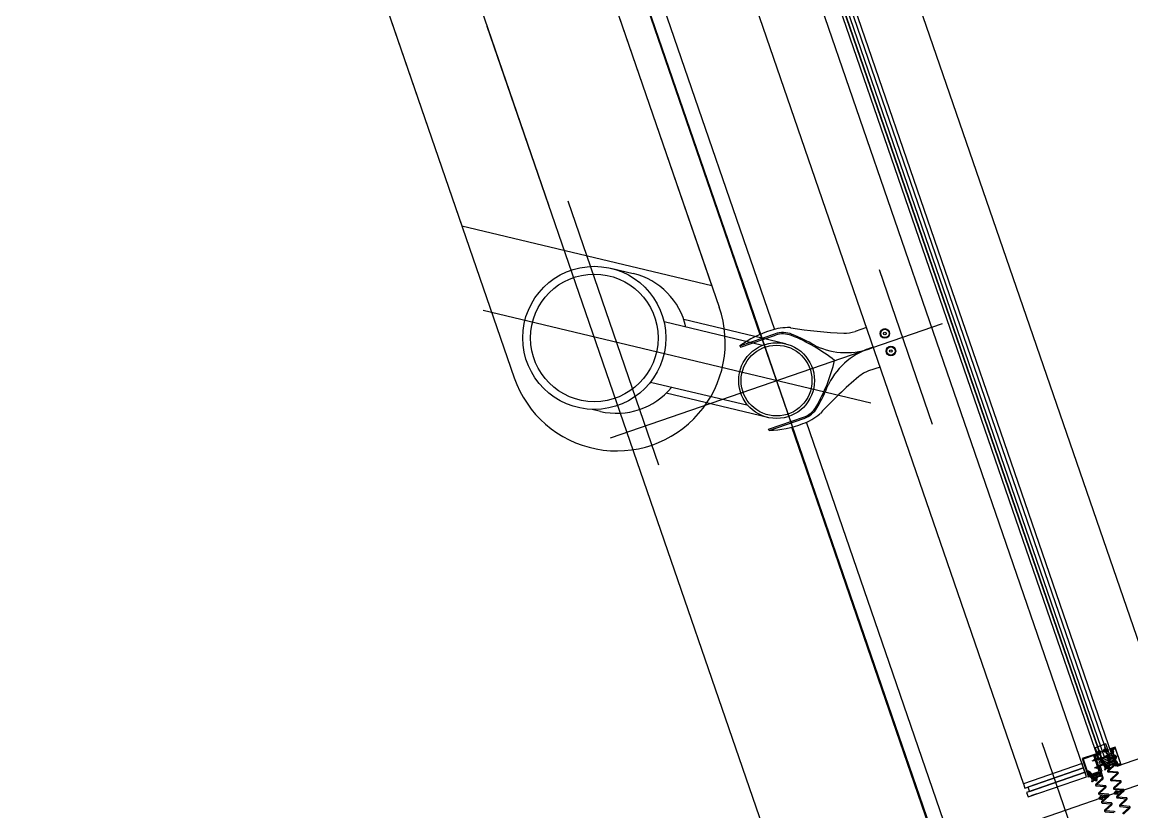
# Model space of a CAD drawing. Extents: x 809487 to 809680, y 818779 to 819225.
# Drawn here: x 809547.964 to 809551.545, y 819153.947 to 819156.495 of the extents above; entities that cross this region are included whole.
import ezdxf

# ---------------------------------------------------------------- set-up
doc = ezdxf.new("R2010")
doc.units = 0
for name, color, linetype in [('Default', 7, 'Continuous'), ('F-RC', 7, 'Continuous'), ('MAJ214__', 7, 'Continuous'), ('MAJ270__', 7, 'Continuous'), ('MAJ292__', 7, 'Continuous'), ('MAJ314__', 7, 'Continuous'), ('MAJ322__', 7, 'Continuous'), ('MAJ325__', 7, 'Continuous'), ('MAJ520__', 7, 'Continuous'), ('Refence', 7, 'Continuous'), ('WELDING', 7, 'Continuous')]:
    doc.layers.add(name, color=color, linetype=linetype)

# ---------------------------------------------------------------- blocks, each defined once
blk = doc.blocks.new('N10TC16')
at = {"layer": 'Default'}
for p, q in [((-0.005, 0), (0.021, 0)), ((0.0035, 0.0025), (0.0043, -0.0025)), ((0.0055, 0.0025), (0.0063, -0.0025)), ((0.0075, 0.0025), (0.0083, -0.0025)), ((0.0095, 0.0025), (0.0103, -0.0025)), ((0.0115, 0.0025), (0.0123, -0.0025)), ((0.0135, 0.0025), (0.0143, -0.0025))]:
    blk.add_line(p, q, dxfattribs=at)
blk.add_lwpolyline([(0.003, 0.0017), (0, 0.0049), (0, -0.0049), (0.003, -0.0017)], close=True, dxfattribs=at)
for points in [[(0, 0.0008), (0.0014, 0.0008), (0.0014, -0.0008), (0, -0.0008)], [(0.003, -0.0017), (0.0138, -0.0017), (0.016, 0), (0.0138, 0.0017), (0.003, 0.0017)]]:
    blk.add_lwpolyline(points, dxfattribs=at)
blk = doc.blocks.new('M06MC_P')
at = {"layer": 'Default'}
for p, q in [((-0.011, 0), (0.011, 0)), ((0, -0.011), (0, 0.011))]:
    blk.add_line(p, q, dxfattribs=at)
for points in [[(-0.00375, 0.00025), (-0.00375, -0.00025)], [(-0.00125, 0.00075), (-0.00325, 0.00075)], [(-0.00075, 0.00325), (-0.00075, 0.00125)], [(0.00025, 0.00375), (-0.00025, 0.00375)], [(0.00075, 0.00125), (0.00075, 0.00325)], [(0.00325, 0.00075), (0.00125, 0.00075)], [(0.00375, -0.00025), (0.00375, 0.00025)], [(-0.00325, -0.00075), (-0.00125, -0.00075)], [(-0.00075, -0.00125), (-0.00075, -0.00325)], [(-0.00025, -0.00375), (0.00025, -0.00375)], [(0.00075, -0.00325), (0.00075, -0.00125)], [(0.00125, -0.00075), (0.00325, -0.00075)]]:
    blk.add_lwpolyline(points, dxfattribs=at)
blk.add_circle((0, 0), 0.006, dxfattribs=at)
for centre, start, end in [((-0.00325, 0.00025), 90, 180), ((-0.00125, 0.00125), 270, 0), ((-0.00025, 0.00325), 90, 180), ((0.00025, 0.00325), 0, 90), ((0.00125, 0.00125), 180, 270), ((0.00325, 0.00025), 360, 90), ((-0.00325, -0.00025), 180, 270), ((-0.00125, -0.00125), 0, 90), ((-0.00025, -0.00325), 180, 270), ((0.00025, -0.00325), 270, 0), ((0.00125, -0.00125), 90, 180), ((0.00325, -0.00025), 270, 0)]:
    blk.add_arc(centre, 0.0005, start, end, dxfattribs=at)
blk = doc.blocks.new('M06MC16')
at = {"layer": 'Default'}
for p, q in [((-0.005, 0), (0.021, 0)), ((0.003, 0.0025), (0.016, 0.0025)), ((0.0155, -0.003), (0.0155, 0.003)), ((0.003, -0.0025), (0.016, -0.0025))]:
    blk.add_line(p, q, dxfattribs=at)
blk.add_lwpolyline([(0, -0.006), (0.003, -0.003), (0.003, 0.003), (0, 0.006)], close=True, dxfattribs=at)
for points in [[(0, 0.00075), (0.002, 0.00075), (0.002, -0.00075), (0, -0.00075)], [(0.003, -0.003), (0.0155, -0.003), (0.016, -0.0025), (0.016, 0.0025), (0.0155, 0.003), (0.003, 0.003)]]:
    blk.add_lwpolyline(points, dxfattribs=at)
blk = doc.blocks.new('N12TH32')
at = {"layer": 'Default'}
for p, q in [((-0.0089, 0), (0.037, 0)), ((0, 0.0028), (0.001, -0.0028)), ((0.0021, 0.0028), (0.0031, -0.0028)), ((0.0042, 0.0028), (0.0052, -0.0028)), ((0.0063, 0.0028), (0.0073, -0.0028)), ((0.0084, 0.0028), (0.0094, -0.0028)), ((0.0105, 0.0028), (0.0115, -0.0028)), ((0.0126, 0.0028), (0.0136, -0.0028)), ((0.0147, 0.0028), (0.0157, -0.0028)), ((0.0168, 0.0028), (0.0178, -0.0028)), ((0.0189, 0.0028), (0.0199, -0.0028)), ((0.021, 0.0028), (0.022, -0.0028)), ((0.0231, 0.0028), (0.0241, -0.0028)), ((0.0252, 0.0028), (0.0262, -0.0028)), ((0.0273, 0.0028), (0.0283, -0.0028)), ((0.0294, 0.0028), (0.0303, -0.0023))]:
    blk.add_line(p, q, dxfattribs=at)
blk.add_lwpolyline([(-0.0039, 0.0034), (-0.0034, 0.004), (0, 0.004), (0, -0.004), (-0.0034, -0.004), (-0.0039, -0.0034)], close=True, dxfattribs=at)
for points in [[(-0.0034, 0), (0, 0), (-0.0034, 0)], [(0, -0.002), (0.0293, -0.002), (0.032, 0), (0.0293, 0.0021), (0, 0.0021)]]:
    blk.add_lwpolyline(points, dxfattribs=at)
for centre in [(-0.0002, 0.002), (-0.0002, -0.002)]:
    blk.add_arc(centre, 0.00372, 147.7958, 212.2042, dxfattribs=at)
blk = doc.blocks.new('M06MR19')
at = {"layer": 'Default'}
for p, q in [((-0.0092, 0), (0.024, 0)), ((0, 0.0025), (0.019, 0.0025)), ((0.0185, -0.003), (0.0185, 0.003)), ((0, -0.0025), (0.019, -0.0025))]:
    blk.add_line(p, q, dxfattribs=at)
for points in [[(-0.0042, 0.0008), (-0.0022, 0.0008), (-0.0022, -0.0007), (-0.0042, -0.0007)], [(-0.002, 0.006), (0, 0.006), (0, -0.006), (-0.002, -0.006)], [(0, -0.003), (0.0185, -0.003), (0.019, -0.0025), (0.019, 0.0025), (0.0185, 0.003), (0, 0.003)]]:
    blk.add_lwpolyline(points, dxfattribs=at)
for centre, radius, start, end in [((0.0078, 0), 0.012, 152.9643, 207.0357), ((-0.002, 0.005), 0.001, 90, 152.9643), ((-0.002, -0.005), 0.001, 207.0357, 270)]:
    blk.add_arc(centre, radius, start, end, dxfattribs=at)
blk = doc.blocks.new('A$C775818B6')
at = {"layer": 'Default'}
for points in [[(-0.0022, -0.0063), (-0.0022, -0.0018)], [(-0.0019, -0.0015), (-0.0014, -0.0015)], [(-0.0014, -0.0065), (-0.0019, -0.0065)], [(-0.0012, -0.0018), (-0.0012, -0.0025)], [(-0.0012, -0.0055), (-0.0012, -0.0063)], [(-0.0007, -0.003), (-0.0002, -0.003)], [(-0.0002, -0.005), (-0.0007, -0.005)], [(0.0003, -0.0025), (0.0003, -0.0005)], [(0.0003, -0.0075), (0.0003, -0.0055)], [(0.0008, 0), (0.0028, 0)], [(0.0028, -0.008), (0.0008, -0.008)], [(0.0013, -0.0015), (0.0013, -0.0065)], [(0.0023, -0.0065), (0.0023, -0.0015)], [(0.0033, -0.0005), (0.0033, -0.0075)]]:
    blk.add_lwpolyline(points, dxfattribs=at)
for centre, radius, start, end in [((-0.0019, -0.0018), 0.00025, 90.0056, 180.0056), ((-0.0019, -0.0063), 0.00025, 180.0056, 270.0056), ((-0.0014, -0.0018), 0.00025, 0.0056, 90.0056), ((-0.0014, -0.0063), 0.00025, 270.0056, 0.0056), ((-0.0007, -0.0025), 0.0005, 180.0056, 270.0056), ((-0.0007, -0.0055), 0.0005, 90.0056, 180.0056), ((-0.0002, -0.0025), 0.0005, 270.0056, 0.0056), ((-0.0002, -0.0055), 0.0005, 0.0056, 90.0056), ((0.0008, -0.0005), 0.0005, 90, 180.0056), ((0.0008, -0.0075), 0.0005, 180.0056, 270), ((0.0018, -0.0015), 0.0005, 0.0056, 180.0056), ((0.0018, -0.0065), 0.0005, 180.0056, 0.0056), ((0.0028, -0.0005), 0.0005, 0.0043, 90), ((0.0028, -0.0075), 0.0005, 270, 0.0043)]:
    blk.add_arc(centre, radius, start, end, dxfattribs=at)

msp = doc.modelspace()

# ---------------------------------------------------------------- linework, layer by layer
at = {"layer": 'Default'}
msp.add_lwpolyline([(809551.474, 819154.13), (809551.4617, 819154.1659), (809551.4267, 819154.1539), (809551.439, 819154.1179)], dxfattribs=at)
for points in [[(809551.4753, 819154.1262), (809551.4403, 819154.1142), (809551.439, 819154.1179), (809551.474, 819154.13)], [(809551.4745, 819154.1259), (809551.4721, 819154.1331), (809551.4417, 819154.1146), (809551.4393, 819154.1217)], [(809551.4686, 819154.108), (809551.4694, 819154.1057), (809551.4823, 819154.1127), (809551.4831, 819154.1104)], [(809551.4104, 819154.0616), (809551.4096, 819154.0639), (809551.4241, 819154.0663), (809551.4233, 819154.0686)]]:
    msp.add_lwpolyline(points, close=True, dxfattribs=at)
at = {"layer": 'F-RC'}
for p, q in [((809549.9648, 819156.5912), (809550.3449, 819155.4871)), ((809550.012, 819156.6075), (809550.3921, 819155.5038)), ((809550.9024, 819153.8681), (809550.4479, 819155.1882)), ((809550.9497, 819153.8844), (809550.4953, 819155.2041))]:
    msp.add_line(p, q, dxfattribs=at)
at = {"layer": 'MAJ214__'}
for p, q in [((809551.4487, 819154.117), (809550.5127, 819156.8354)), ((809551.4494, 819154.1173), (809550.5134, 819156.8356)), ((809551.4588, 819154.1205), (809550.5228, 819156.8389)), ((809551.4702, 819154.1244), (809550.5342, 819156.8428)), ((809551.3994, 819154.0604), (809550.4487, 819156.8213))]:
    msp.add_line(p, q, dxfattribs=at)
for points in [[(809550.2807, 819155.4503), (809550.3935, 819155.4891)], [(809550.3745, 819155.1778), (809550.4873, 819155.2166)]]:
    msp.add_lwpolyline(points, dxfattribs=at)
for centre, radius in [((809550.7483, 819155.4906), 0.0155), ((809550.7483, 819155.4906), 0.0135), ((809550.7483, 819155.4906), 0.0042), ((809550.7678, 819155.4339), 0.0155), ((809550.7678, 819155.4339), 0.0135), ((809550.7678, 819155.4339), 0.0042)]:
    msp.add_circle(centre, radius, dxfattribs=at)
for centre, radius, start, end in [((809550.4193, 819155.4142), 0.0792, 68.0376, 109), ((809550.2369, 819154.9618), 0.567, 59.8959, 68.0376), ((809550.5313, 819155.4696), 0.02, 239.8959, 251.3246), ((809550.6232, 819155.6593), 0.2307, 244.7688, 292.3227), ((809550.7732, 819155.2239), 0.2307, 105.6773, 153.2312), ((809550.6232, 819155.6593), 0.2307, 285.6773, 292.3227), ((809550.7732, 819155.2239), 0.2307, 105.6773, 112.3227), ((809550.0393, 819155.5357), 0.567, 329.9624, 338.1041), ((809550.5839, 819155.3168), 0.02, 146.6754, 158.1041), ((809550.4616, 819155.2915), 0.0792, 289, 329.9624)]:
    msp.add_arc(centre, radius, start, end, dxfattribs=at)
at = {"layer": 'MAJ270__'}
for p, q in [((809545.5574, 819167.8286), (809549.664, 819155.9023)), ((809549.9476, 819156.6488), (809551.901, 819150.9757)), ((809549.4642, 819156.4823), (809553.5708, 819144.5561)), ((809550.0193, 819155.066), (809549.7262, 819155.9172)), ((809550.2778, 819155.6899), (809550.4959, 819155.0566)), ((809550.9022, 819155.1972), (809550.7305, 819155.6958)), ((809550.7028, 819155.266), (809549.4524, 819155.5642)), ((809549.8628, 819155.154), (809550.9348, 819155.5231)), ((809550.4583, 819155.1656), (809550.341, 819155.5065)), ((809551.4278, 819153.6709), (809551.2561, 819154.1695)), ((809551.074, 819153.8638), (809551.6139, 819154.0497))]:
    msp.add_line(p, q, dxfattribs=at)
at = {"layer": 'MAJ292__'}
for p, q in [((809551.6831, 819154.1581), (809550.7324, 819156.919)), ((809551.4818, 819154.1284), (809550.5458, 819156.8468)), ((809551.4392, 819154.1138), (809550.5032, 819156.8321)), ((809551.1967, 819154.0347), (809550.2596, 819156.7562)), ((809551.5093, 819154.0983), (809551.6831, 819154.1581)), ((809551.2103, 819153.9953), (809551.3994, 819154.0604)), ((809551.2386, 819154.0051), (809551.2197, 819153.9985))]:
    msp.add_line(p, q, dxfattribs=at)
for points in [[(809550.6888, 819155.5098), (809550.652, 819155.4971)], [(809550.2807, 819155.4503), (809550.2821, 819155.4463), (809550.3949, 819155.4851)], [(809550.7328, 819155.3821), (809550.696, 819155.3695)], [(809550.3745, 819155.1778), (809550.3732, 819155.1818), (809550.486, 819155.2206)]]:
    msp.add_lwpolyline(points, dxfattribs=at)
for points in [[(809551.3896, 819154.0888), (809551.3847, 819154.103), (809551.1956, 819154.0378), (809551.2005, 819154.0237)], [(809551.3945, 819154.0746), (809551.3896, 819154.0888), (809551.21, 819154.0269), (809551.2149, 819154.0127)], [(809551.3994, 819154.0604), (809551.3945, 819154.0746), (809551.2054, 819154.0095), (809551.2103, 819153.9953)]]:
    msp.add_lwpolyline(points, close=True, dxfattribs=at)
for radius in [0.1223, 0.1143]:
    msp.add_circle((809550.3988, 819155.3385), radius, dxfattribs=at)
for centre, radius, start, end in [((809550.4808, 819155.1762), 0.3393, 107.2939, 126.1393), ((809550.4353, 819155.337), 0.1724, 87.6039, 108.7249), ((809550.4193, 819155.4142), 0.075, 68.0376, 109), ((809550.4417, 819155.4892), 0.02, 80.5742, 87.6039), ((809550.6644, 819156.831), 1.3402, 260.5742, 267.9216), ((809550.2369, 819154.9618), 0.5628, 51.6321, 68.0376), ((809550.6194, 819155.5916), 0.1, 267.9216, 289), ((809550.0393, 819155.5357), 0.5628, 329.9624, 346.3679), ((809550.7285, 819155.2749), 0.1, 109, 130.0784), ((809551.527, 819154.3259), 1.3402, 130.0784, 137.4258), ((809550.4266, 819155.3622), 0.1724, 289.2751, 310.3961), ((809550.4616, 819155.2915), 0.075, 289, 329.9624), ((809550.5253, 819155.2462), 0.02, 310.3961, 317.4258), ((809550.3635, 819155.5169), 0.3393, 271.8607, 290.7061)]:
    msp.add_arc(centre, radius, start, end, dxfattribs=at)
at = {"layer": 'MAJ314__'}
for p, q in [((809549.4967, 819157.6586), (809550.214, 819155.5754)), ((809548.8349, 819157.4307), (809549.5522, 819155.3475)), ((809549.8642, 819155.7009), (809549.9361, 819155.6838)), ((809550.3536, 819155.4521), (809550.0357, 819155.5279)), ((809550.4271, 819155.4574), (809550.0992, 819155.5356)), ((809550.3072, 819155.2576), (809549.9915, 819155.3328)), ((809550.3704, 819155.2196), (809550.0425, 819155.2978)), ((809549.8301, 819155.2392), (809549.8037, 819155.2455))]:
    msp.add_line(p, q, dxfattribs=at)
msp.add_lwpolyline([(809550.19, 819155.6453), (809549.5208, 819157.5887), (809549.0036, 819156.9406), (809549.3834, 819155.8377), (809550.19, 819155.6453)], dxfattribs=at)
for centre, radius in [((809549.8106, 819155.4763), 0.2309), ((809549.8106, 819155.4763), 0.2059), ((809550.3988, 819155.3385), 0.1223), ((809550.3988, 819155.3385), 0.1143)]:
    msp.add_circle(centre, radius, dxfattribs=at)
for radius, start, end in [(0.2285, 12.5409, 76.5785), (0.35, 198.9995, 19), (0.2285, 256.5873, 320.6344)]:
    msp.add_arc((809549.8831, 819155.4615), radius, start, end, dxfattribs=at)
at = {"layer": 'MAJ322__'}
for points in [[(809551.5024, 819154.0982), (809551.5017, 819154.0967), (809551.5001, 819154.0961), (809551.5, 819154.0964), (809551.4977, 819154.0956), (809551.4982, 819154.0944), (809551.5107, 819154.0987), (809551.4912, 819154.1555), (809551.4786, 819154.1512), (809551.4791, 819154.1499), (809551.4813, 819154.1507), (809551.4812, 819154.151), (809551.4828, 819154.1515), (809551.4843, 819154.1508)], [(809551.4855, 819154.1517), (809551.4846, 819154.1499), (809551.4818, 819154.149), (809551.4813, 819154.1505), (809551.4791, 819154.1497), (809551.4808, 819154.145), (809551.4808, 819154.145)], [(809551.4849, 819154.1483), (809551.4898, 819154.15)], [(809551.4853, 819154.1512), (809551.4856, 819154.1517)], [(809551.4897, 819154.1516), (809551.4863, 819154.1521)], [(809551.4865, 819154.1521), (809551.4878, 819154.1519)], [(809551.4887, 819154.1523), (809551.4894, 819154.1538), (809551.4906, 819154.1542), (809551.5095, 819154.0994)], [(809551.4302, 819154.1345), (809551.4245, 819154.1325), (809551.444, 819154.0758), (809551.4497, 819154.0777), (809551.449, 819154.0799)], [(809551.4298, 819154.1277), (809551.4284, 819154.132)], [(809551.4287, 819154.1326), (809551.4292, 819154.1328)], [(809551.4298, 819154.1325), (809551.43, 819154.132)], [(809551.4309, 819154.1323), (809551.4302, 819154.1345)], [(809551.4303, 819154.1319), (809551.4308, 819154.132)], [(809551.431, 819154.1276), (809551.4305, 819154.1274)], [(809551.4311, 819154.1287), (809551.4313, 819154.1282)], [(809551.4317, 819154.1292), (809551.4313, 819154.129)], [(809551.4478, 819154.0832), (809551.4424, 819154.099), (809551.4888, 819154.115), (809551.4881, 819154.1169), (809551.4868, 819154.1175), (809551.4839, 819154.126), (809551.4845, 819154.1273), (809551.4839, 819154.1292), (809551.4375, 819154.1132), (809551.432, 819154.129)], [(809551.4811, 819154.1448), (809551.4816, 819154.145)], [(809551.4817, 819154.1453), (809551.4815, 819154.146)], [(809551.4818, 819154.1466), (809551.4823, 819154.1468)], [(809551.4819, 819154.1417), (809551.4858, 819154.1303)], [(809551.4825, 819154.1422), (809551.4821, 819154.142)], [(809551.4829, 819154.1465), (809551.4845, 819154.1418)], [(809551.4831, 819154.1413), (809551.4829, 819154.142)], [(809551.4842, 819154.1411), (809551.4837, 819154.141)], [(809551.4855, 819154.1297), (809551.4839, 819154.1292), (809551.4845, 819154.1273), (809551.4839, 819154.126), (809551.4868, 819154.1175), (809551.4881, 819154.1169), (809551.4888, 819154.115), (809551.4904, 819154.1155)], [(809551.4871, 819154.1405), (809551.4846, 819154.1477)], [(809551.4959, 819154.1082), (809551.4853, 819154.1389)], [(809551.4856, 819154.1395), (809551.4868, 819154.1399)], [(809551.491, 819154.1152), (809551.4949, 819154.1039)], [(809551.4463, 819154.0973), (809551.4453, 819154.1), (809551.4483, 819154.101), (809551.4485, 819154.1006)], [(809551.4468, 819154.0786), (809551.4453, 819154.0828)], [(809551.4456, 819154.0835), (809551.4461, 819154.0836)], [(809551.4467, 819154.0833), (809551.4469, 819154.0828)], [(809551.4472, 819154.0827), (809551.4477, 819154.0828)], [(809551.4479, 819154.0784), (809551.4474, 819154.0783)], [(809551.448, 819154.0795), (809551.4482, 819154.0791)], [(809551.4487, 819154.08), (809551.4482, 819154.0798)], [(809551.4578, 819154.0829), (809551.4577, 819154.0831)], [(809551.4755, 819154.0962), (809551.4596, 819154.0824)], [(809551.4627, 819154.0881), (809551.4712, 819154.0955)], [(809551.4687, 819154.0996), (809551.4665, 819154.1061)], [(809551.4667, 819154.1065), (809551.4682, 819154.107)], [(809551.4686, 819154.1068), (809551.4689, 819154.1059)], [(809551.4694, 819154.1057), (809551.4831, 819154.1104)], [(809551.4708, 819154.1004), (809551.4708, 819154.1004)], [(809551.486, 819154.109), (809551.4728, 819154.1044)], [(809551.4749, 819154.0984), (809551.488, 819154.103)], [(809551.4866, 819154.1001), (809551.4757, 819154.0963)], [(809551.4833, 819154.1109), (809551.483, 819154.1118)], [(809551.4832, 819154.1122), (809551.4847, 819154.1127)], [(809551.4852, 819154.1125), (809551.4862, 819154.1095)], [(809551.4871, 819154.0997), (809551.4871, 819154.0998)], [(809551.4891, 819154.1), (809551.4876, 819154.0995)], [(809551.4885, 819154.1027), (809551.4893, 819154.1005)], [(809551.4952, 819154.1038), (809551.4957, 819154.1039)], [(809551.4959, 819154.1042), (809551.4956, 819154.1049)], [(809551.4959, 819154.1056), (809551.4964, 819154.1057)], [(809551.496, 819154.1006), (809551.4977, 819154.0958), (809551.4999, 819154.0966), (809551.4993, 819154.0981), (809551.5021, 819154.0991), (809551.5039, 819154.0982)], [(809551.496, 819154.1006), (809551.496, 819154.1006)], [(809551.4967, 819154.1011), (809551.4962, 819154.1009)], [(809551.4976, 819154.1083), (809551.4965, 819154.1079)], [(809551.497, 819154.1054), (809551.4987, 819154.1007)], [(809551.4972, 819154.1002), (809551.497, 819154.1009)], [(809551.4983, 819154.1001), (809551.4979, 819154.0999)], [(809551.5007, 819154.1008), (809551.4983, 819154.108)], [(809551.5063, 819154.1022), (809551.5014, 819154.1005)], [(809551.504, 819154.0983), (809551.5035, 819154.0985)], [(809551.5048, 819154.0984), (809551.5071, 819154.1009)], [(809551.5059, 819154.0995), (809551.505, 819154.0985)], [(809551.5095, 819154.0994), (809551.5083, 819154.099), (809551.5068, 819154.0997)], [(809551.4049, 819154.0593), (809551.404, 819154.062), (809551.407, 819154.063), (809551.4071, 819154.0626)], [(809551.4165, 819154.0448), (809551.4164, 819154.045)], [(809551.4342, 819154.0582), (809551.4183, 819154.0443)], [(809551.4214, 819154.05), (809551.4299, 819154.0575)], [(809551.4274, 819154.0616), (809551.4252, 819154.068)], [(809551.4254, 819154.0685), (809551.4268, 819154.069)], [(809551.4273, 819154.0688), (809551.4276, 819154.0679)], [(809551.4281, 819154.0677), (809551.4417, 819154.0724)], [(809551.4295, 819154.0624), (809551.4295, 819154.0624)], [(809551.4447, 819154.071), (809551.4315, 819154.0664)], [(809551.4335, 819154.0604), (809551.4467, 819154.065)], [(809551.4453, 819154.0621), (809551.4344, 819154.0583)], [(809551.442, 819154.0729), (809551.4417, 819154.0737)], [(809551.4419, 819154.0742), (809551.4434, 819154.0747)], [(809551.4438, 819154.0745), (809551.4449, 819154.0715)], [(809551.4458, 819154.0617), (809551.4458, 819154.0618)], [(809551.4478, 819154.062), (809551.4463, 819154.0615)], [(809551.4472, 819154.0647), (809551.448, 819154.0624)]]:
    msp.add_lwpolyline(points, dxfattribs=at)
for points in [[(809551.4245, 819154.1325), (809551.3846, 819154.1188), (809551.4041, 819154.062), (809551.444, 819154.0758)], [(809551.4226, 819154.1287), (809551.3884, 819154.1169), (809551.406, 819154.0658), (809551.4402, 819154.0776)], [(809551.4805, 819154.1227), (809551.4391, 819154.1085), (809551.4408, 819154.1037), (809551.4822, 819154.118)]]:
    msp.add_lwpolyline(points, close=True, dxfattribs=at)
for centre, radius, start, end in [((809551.4846, 819154.1515), 0.0008, 243.9934, 333.9934), ((809551.4862, 819154.1513), 0.0008, 80.9209, 153.9934), ((809551.4863, 819154.1514), 0.0008, 78.9934, 153.9934), ((809551.488, 819154.1527), 0.0008, 258.9934, 333.9934), ((809551.4896, 819154.1508), 0.0008, 288.9934, 80.9209), ((809551.4289, 819154.1322), 0.0005, 109.0002, 199.0002), ((809551.4293, 819154.1323), 0.0005, 19.0002, 109.0002), ((809551.4303, 819154.1279), 0.0005, 199.0002, 289.0002), ((809551.4302, 819154.1321), 0.00025, 199.0002, 289.0002), ((809551.4307, 819154.1323), 0.00025, 289.0002, 19.0002), ((809551.4308, 819154.1281), 0.0005, 289.0002, 19.0002), ((809551.4313, 819154.1288), 0.00025, 109.0002, 199.0002), ((809551.4318, 819154.1289), 0.00025, 19.0002, 109.0002), ((809551.481, 819154.1451), 0.00025, 198.9931, 288.9931), ((809551.4819, 819154.1462), 0.0005, 108.9931, 198.9931), ((809551.4815, 819154.1452), 0.00025, 288.9931, 18.9931), ((809551.4821, 819154.1418), 0.00025, 108.9931, 198.331), ((809551.4824, 819154.1463), 0.0005, 18.9931, 108.9931), ((809551.4826, 819154.1419), 0.00025, 18.9931, 108.9931), ((809551.4836, 819154.1414), 0.0005, 198.9931, 288.9931), ((809551.484, 819154.1416), 0.0005, 288.9931, 18.9931), ((809551.4851, 819154.1479), 0.0005, 108.9934, 198.9931), ((809551.4858, 819154.139), 0.0005, 108.9931, 198.9934), ((809551.4853, 819154.1302), 0.0005, 288.9934, 18.9934), ((809551.4866, 819154.1404), 0.0005, 288.9931, 18.9931), ((809551.4905, 819154.1151), 0.0005, 18.9934, 108.9934), ((809551.4458, 819154.083), 0.0005, 108.9998, 198.9998), ((809551.4463, 819154.0832), 0.0005, 18.9998, 108.9998), ((809551.4494, 819154.0881), 0.00972, 328.7561, 109), ((809551.4472, 819154.0787), 0.0005, 198.9998, 288.9998), ((809551.4471, 819154.0829), 0.00025, 198.9998, 288.9998), ((809551.4476, 819154.0831), 0.00025, 288.9998, 18.9998), ((809551.4477, 819154.0789), 0.0005, 288.9998, 18.9998), ((809551.4483, 819154.0796), 0.00025, 108.9998, 198.9998), ((809551.4492, 819154.1009), 0.000787, 199, 270.9509), ((809551.4487, 819154.0798), 0.00025, 18.9998, 108.9998), ((809551.4494, 819154.0881), 0.012, 2.3978, 90.9509), ((809551.4589, 819154.0832), 0.00114, 199, 311.0836), ((809551.4622, 819154.0886), 0.000762, 182.3978, 311.0836), ((809551.4668, 819154.1062), 0.000381, 109, 199), ((809551.4683, 819154.1067), 0.000381, 19, 109), ((809551.4738, 819154.1014), 0.00544, 199, 239.7153), ((809551.4693, 819154.1061), 0.000381, 199, 289), ((809551.4738, 819154.1015), 0.00315, 109, 199), ((809551.4738, 819154.1014), 0.00315, 199, 289), ((809551.4707, 819154.0961), 0.000762, 311.0836, 59.7153), ((809551.476, 819154.0956), 0.000787, 109, 127.0549), ((809551.4834, 819154.1119), 0.000381, 109, 199), ((809551.4829, 819154.1108), 0.000381, 289, 19), ((809551.4848, 819154.1124), 0.000381, 19, 109), ((809551.4858, 819154.1093), 0.000381, 289, 19), ((809551.4867, 819154.0997), 0.000381, 19, 109), ((809551.4875, 819154.0998), 0.000381, 199, 289), ((809551.4882, 819154.1026), 0.000381, 19, 109), ((809551.4889, 819154.1003), 0.000381, 289, 19), ((809551.4951, 819154.104), 0.00025, 199.6621, 289), ((809551.4961, 819154.1051), 0.0005, 109, 199), ((809551.4956, 819154.1041), 0.00025, 289, 19), ((809551.4963, 819154.1084), 0.0005, 198.9934, 288.9937), ((809551.4963, 819154.1007), 0.00025, 109, 199), ((809551.4966, 819154.1053), 0.0005, 19, 109), ((809551.4968, 819154.1008), 0.00025, 19, 109), ((809551.4977, 819154.1004), 0.0005, 199, 289), ((809551.4978, 819154.1078), 0.0005, 18.9937, 108.9937), ((809551.4982, 819154.1005), 0.0005, 289, 19), ((809551.5012, 819154.101), 0.0005, 198.9937, 288.9934), ((809551.5031, 819154.0978), 0.0008, 63.9934, 153.9934), ((809551.5042, 819154.0989), 0.0008, 243.9934, 317.0659), ((809551.5044, 819154.099), 0.0008, 243.9934, 318.9934), ((809551.5065, 819154.099), 0.0008, 63.9934, 138.9934), ((809551.5065, 819154.1014), 0.0008, 317.0659, 108.9934), ((809551.4081, 819154.0501), 0.00972, 328.7561, 109), ((809551.4079, 819154.0629), 0.000787, 199, 270.9509), ((809551.4081, 819154.0501), 0.012, 2.3978, 90.9509), ((809551.4176, 819154.0452), 0.00114, 199, 311.0836), ((809551.4209, 819154.0506), 0.000762, 182.3978, 311.0836), ((809551.4255, 819154.0682), 0.000381, 109, 199), ((809551.427, 819154.0687), 0.000381, 19, 109), ((809551.4325, 819154.0634), 0.00544, 199, 239.7153), ((809551.428, 819154.068), 0.000381, 199, 289), ((809551.4325, 819154.0634), 0.00315, 109, 199), ((809551.4325, 819154.0634), 0.00315, 199, 289), ((809551.4294, 819154.058), 0.000762, 311.0836, 59.7153), ((809551.4347, 819154.0576), 0.000787, 109, 127.0549), ((809551.442, 819154.0739), 0.000381, 109, 199), ((809551.4416, 819154.0727), 0.000381, 289, 19), ((809551.4435, 819154.0744), 0.000381, 19, 109), ((809551.4445, 819154.0713), 0.000381, 289, 19), ((809551.4454, 819154.0617), 0.000381, 19, 109), ((809551.4462, 819154.0618), 0.000381, 199, 289), ((809551.4468, 819154.0646), 0.000381, 19, 109), ((809551.4476, 819154.0623), 0.000381, 289, 19)]:
    msp.add_arc(centre, radius, start, end, dxfattribs=at)
at = {"layer": 'MAJ325__'}
msp.add_line((809551.4968, 819154.0953), (809551.4972, 819154.0941), dxfattribs=at)
at = {"layer": 'Refence'}
for p, q in [((809551.4773, 819154.1349), (809551.4702, 819154.1324)), ((809551.4702, 819154.1324), (809551.4703, 819154.1323)), ((809551.4726, 819154.1254), (809551.4727, 819154.1253)), ((809551.4727, 819154.1253), (809551.4817, 819154.1284)), ((809551.4679, 819154.0808), (809551.4885, 819154.0999)), ((809551.4914, 819154.0983), (809551.4708, 819154.0791)), ((809551.471, 819154.0783), (809551.4991, 819154.0759)), ((809551.4736, 819154.1052), (809551.4721, 819154.1015)), ((809551.4721, 819154.1015), (809551.476, 819154.0992)), ((809551.4751, 819154.1057), (809551.4736, 819154.1052)), ((809551.4755, 819154.1043), (809551.4751, 819154.1057)), ((809551.477, 819154.1048), (809551.4755, 819154.1043)), ((809551.4772, 819154.0996), (809551.476, 819154.0992)), ((809551.4766, 819154.1013), (809551.4781, 819154.1018)), ((809551.4772, 819154.0996), (809551.4766, 819154.1013)), ((809551.4776, 819154.1066), (809551.477, 819154.1048)), ((809551.479, 819154.1071), (809551.4776, 819154.1066)), ((809551.4781, 819154.1018), (809551.4799, 819154.1006)), ((809551.4795, 819154.1057), (809551.479, 819154.1071)), ((809551.481, 819154.1062), (809551.4795, 819154.1057)), ((809551.4811, 819154.101), (809551.4799, 819154.1006)), ((809551.4805, 819154.1027), (809551.482, 819154.1032)), ((809551.4811, 819154.101), (809551.4805, 819154.1027)), ((809551.4816, 819154.108), (809551.481, 819154.1062)), ((809551.483, 819154.1084), (809551.4816, 819154.108)), ((809551.482, 819154.1032), (809551.4839, 819154.102)), ((809551.4835, 819154.107), (809551.483, 819154.1084)), ((809551.4867, 819154.1081), (809551.4835, 819154.107)), ((809551.4851, 819154.1024), (809551.4839, 819154.102)), ((809551.4845, 819154.104), (809551.4877, 819154.1051)), ((809551.4851, 819154.1024), (809551.4845, 819154.104)), ((809551.4891, 819154.1109), (809551.4861, 819154.1098)), ((809551.4861, 819154.1098), (809551.4867, 819154.1081)), ((809551.4877, 819154.1051), (809551.4889, 819154.1016)), ((809551.4923, 819154.1017), (809551.4891, 819154.1109)), ((809551.4923, 819154.1017), (809551.4923, 819154.1017)), ((809551.4495, 819154.0553), (809551.4288, 819154.0361)), ((809551.4323, 819154.0672), (809551.4308, 819154.0634)), ((809551.4308, 819154.0634), (809551.4346, 819154.0612)), ((809551.4317, 819154.0345), (809551.4524, 819154.0537)), ((809551.4337, 819154.0677), (809551.4323, 819154.0672)), ((809551.4342, 819154.0663), (809551.4337, 819154.0677)), ((809551.4357, 819154.0668), (809551.4342, 819154.0663)), ((809551.4358, 819154.0616), (809551.4346, 819154.0612)), ((809551.4353, 819154.0633), (809551.4367, 819154.0638)), ((809551.4358, 819154.0616), (809551.4353, 819154.0633)), ((809551.4363, 819154.0686), (809551.4357, 819154.0668)), ((809551.4377, 819154.0691), (809551.4363, 819154.0686)), ((809551.4367, 819154.0638), (809551.4386, 819154.0626)), ((809551.4382, 819154.0677), (809551.4377, 819154.0691)), ((809551.4397, 819154.0682), (809551.4382, 819154.0677)), ((809551.4398, 819154.063), (809551.4386, 819154.0626)), ((809551.4392, 819154.0647), (809551.4407, 819154.0652)), ((809551.4398, 819154.063), (809551.4392, 819154.0647)), ((809551.4403, 819154.0699), (809551.4397, 819154.0682)), ((809551.4417, 819154.0704), (809551.4403, 819154.0699)), ((809551.4407, 819154.0652), (809551.4426, 819154.0639)), ((809551.4422, 819154.069), (809551.4417, 819154.0704)), ((809551.4453, 819154.0701), (809551.4422, 819154.069)), ((809551.4438, 819154.0643), (809551.4426, 819154.0639)), ((809551.4432, 819154.066), (809551.4464, 819154.0671)), ((809551.4438, 819154.0643), (809551.4432, 819154.066)), ((809551.4463, 819154.077), (809551.4433, 819154.0759)), ((809551.4433, 819154.0759), (809551.4453, 819154.0701)), ((809551.4436, 819154.0752), (809551.4433, 819154.0759)), ((809551.4532, 819154.0571), (809551.4463, 819154.077)), ((809551.4464, 819154.0671), (809551.4499, 819154.057)), ((809551.4532, 819154.0571), (809551.4532, 819154.0571)), ((809551.4978, 819154.0729), (809551.4698, 819154.0753)), ((809551.4775, 819154.0529), (809551.4981, 819154.0721)), ((809551.5074, 819154.045), (809551.4794, 819154.0474)), ((809551.501, 819154.0704), (809551.4804, 819154.0513)), ((809551.4806, 819154.0505), (809551.5087, 819154.0481)), ((809551.4871, 819154.025), (809551.5077, 819154.0442)), ((809551.5106, 819154.0426), (809551.49, 819154.0234)), ((809551.4307, 819154.0307), (809551.4588, 819154.0282)), ((809551.4601, 819154.0313), (809551.432, 819154.0337)), ((809551.4591, 819154.0275), (809551.4384, 819154.0083)), ((809551.4413, 819154.0067), (809551.462, 819154.0258)), ((809551.4697, 819154.0035), (809551.4416, 819154.0059)), ((809551.4939, 819154.0152), (809551.4884, 819154.0088)), ((809551.5131, 819154.0175), (809551.4889, 819154.0195)), ((809551.4902, 819154.0226), (809551.5183, 819154.0202)), ((809551.4951, 819154.0157), (809551.4939, 819154.0152)), ((809551.4958, 819154.0134), (809551.4951, 819154.0157)), ((809551.4967, 819154.0138), (809551.4958, 819154.0134)), ((809551.5144, 819154.0137), (809551.4966, 819153.9972)), ((809551.4983, 819154.0062), (809551.4992, 819154.0065)), ((809551.4991, 819154.004), (809551.4983, 819154.0062)), ((809551.4996, 819153.9955), (809551.5202, 819154.0147)), ((809551.5132, 819154.0171), (809551.5012, 819154.0129)), ((809551.5022, 819154.0099), (809551.5142, 819154.0141)), ((809551.4452, 819153.9985), (809551.4397, 819153.9921)), ((809551.4403, 819154.0028), (809551.4645, 819154.0007)), ((809551.4409, 819153.9885), (809551.4493, 819153.9869)), ((809551.4464, 819153.9989), (809551.4452, 819153.9985)), ((809551.4472, 819153.9967), (809551.4464, 819153.9989)), ((809551.4481, 819153.997), (809551.4472, 819153.9967)), ((809551.4658, 819153.9969), (809551.448, 819153.9804)), ((809551.4493, 819153.9869), (809551.4505, 819153.9873)), ((809551.4497, 819153.9895), (809551.4506, 819153.9898)), ((809551.4505, 819153.9873), (809551.4497, 819153.9895)), ((809551.4499, 819153.9749), (809551.478, 819153.9725)), ((809551.4509, 819153.9788), (809551.4716, 819153.998)), ((809551.4793, 819153.9756), (809551.4512, 819153.978)), ((809551.4645, 819154.0003), (809551.4526, 819153.9962)), ((809551.4536, 819153.9932), (809551.4656, 819153.9973)), ((809551.4896, 819154.0053), (809551.4979, 819154.0036)), ((809551.4979, 819154.0036), (809551.4991, 819154.004)), ((809551.4985, 819153.9917), (809551.5266, 819153.9893)), ((809551.5279, 819153.9924), (809551.4998, 819153.9948)), ((809551.5269, 819153.9885), (809551.5062, 819153.9693)), ((809551.5091, 819153.9677), (809551.5298, 819153.9869)), ((809551.5081, 819153.9638), (809551.5362, 819153.9614)), ((809551.5375, 819153.9645), (809551.5094, 819153.9669)), ((809551.5365, 819153.9606), (809551.5158, 819153.9415)), ((809551.5187, 819153.9398), (809551.5394, 819153.959))]:
    msp.add_line(p, q, dxfattribs=at)
for points in [[(809551.4748, 819154.1523), (809551.4763, 819154.148), (809551.4794, 819154.1491)], [(809551.4789, 819154.1489), (809551.4765, 819154.1481)], [(809551.4794, 819154.1491), (809551.4786, 819154.1511)], [(809551.4806, 819154.1447), (809551.4792, 819154.1488)], [(809551.4764, 819154.1478), (809551.4801, 819154.1369)], [(809551.4804, 819154.1368), (809551.4828, 819154.1376)], [(809551.4817, 819154.1446), (809551.4812, 819154.1444)], [(809551.483, 819154.1379), (809551.4816, 819154.1419)], [(809551.4818, 819154.1459), (809551.482, 819154.1452)], [(809551.4824, 819154.1464), (809551.4819, 819154.1463)], [(809551.4819, 819154.1425), (809551.4823, 819154.1427)], [(809551.4877, 819154.1146), (809551.4823, 819154.1127)], [(809551.4842, 819154.142), (809551.4827, 819154.1463)], [(809551.483, 819154.1424), (809551.4832, 819154.1417)], [(809551.4835, 819154.1415), (809551.484, 819154.1417)], [(809551.4823, 819154.1127), (809551.4831, 819154.1104)], [(809551.4833, 819154.1109), (809551.483, 819154.1118)], [(809551.4832, 819154.1122), (809551.4847, 819154.1127)], [(809551.4852, 819154.1125), (809551.4862, 819154.1095), (809551.4892, 819154.1105)], [(809551.4931, 819154.0953), (809551.4924, 819154.0975), (809551.4934, 819154.0984), (809551.4921, 819154.0984), (809551.4919, 819154.0989), (809551.4929, 819154.0998), (809551.4916, 819154.0998), (809551.4914, 819154.1003), (809551.4924, 819154.1012), (809551.4911, 819154.1013), (809551.4909, 819154.1017), (809551.4919, 819154.1026), (809551.4906, 819154.1027), (809551.4904, 819154.1032), (809551.4914, 819154.104), (809551.4901, 819154.1041), (809551.4894, 819154.1062)], [(809551.4895, 819154.1065), (809551.4921, 819154.1074)], [(809551.4943, 819154.0957), (809551.4906, 819154.1065)], [(809551.4907, 819154.1069), (809551.4931, 819154.1077)], [(809551.4924, 819154.1073), (809551.4938, 819154.1033)], [(809551.4934, 819154.1075), (809551.4948, 819154.1035)], [(809551.496, 819154.0961), (809551.4934, 819154.0952)], [(809551.4945, 819154.103), (809551.4949, 819154.1031)], [(809551.497, 819154.0963), (809551.4946, 819154.0955)], [(809551.4948, 819154.1004), (809551.4962, 819154.0964)], [(809551.4952, 819154.1038), (809551.495, 819154.1045)], [(809551.4956, 819154.1012), (809551.4951, 819154.1011)], [(809551.4952, 819154.1048), (809551.4956, 819154.1049)], [(809551.4954, 819154.1032), (809551.4959, 819154.1034)], [(809551.4958, 819154.1007), (809551.4972, 819154.0966)], [(809551.4959, 819154.1048), (809551.4974, 819154.1005)], [(809551.4962, 819154.104), (809551.496, 819154.1047)], [(809551.4961, 819154.105), (809551.4966, 819154.1052)], [(809551.4966, 819154.1015), (809551.4961, 819154.1013)], [(809551.4965, 819154.1002), (809551.4962, 819154.1009)], [(809551.4973, 819154.1002), (809551.4968, 819154.1)], [(809551.4969, 819154.105), (809551.4984, 819154.1008)], [(809551.4974, 819154.1004), (809551.4972, 819154.1012)], [(809551.4982, 819154.1004), (809551.4977, 819154.1003)], [(809551.4933, 819154.0099), (809551.4976, 819154.0113)], [(809551.4984, 819154.0089), (809551.4941, 819154.0075)], [(809551.4446, 819153.9931), (809551.4489, 819153.9946)], [(809551.4498, 819153.9922), (809551.4454, 819153.9907)], [(809551.4782, 819153.9717), (809551.4576, 819153.9526)], [(809551.4605, 819153.9509), (809551.4811, 819153.9701)], [(809551.4595, 819153.9471), (809551.4876, 819153.9447)], [(809551.4888, 819153.9477), (809551.4608, 819153.9502)]]:
    msp.add_lwpolyline(points, dxfattribs=at)
for points in [[(809551.4776, 819154.1473), (809551.4808, 819154.1379), (809551.4818, 819154.1382), (809551.4785, 819154.1476)], [(809551.495, 819154.0968), (809551.4917, 819154.1062), (809551.4927, 819154.1066), (809551.4959, 819154.0971)]]:
    msp.add_lwpolyline(points, close=True, dxfattribs=at)
for centre, radius, start, end in [((809551.4796, 819154.161), 0.0099, 241.231, 264.6661), ((809551.479, 819154.1487), 0.00025, 19, 109), ((809551.4766, 819154.1479), 0.00025, 109, 199), ((809551.4909, 819154.1394), 0.0143, 198.3777, 229.959), ((809551.4803, 819154.137), 0.00025, 199, 289), ((809551.4811, 819154.1449), 0.0005, 199, 289), ((809551.482, 819154.1421), 0.0005, 109, 199), ((809551.4815, 819154.1451), 0.0005, 289, 19), ((809551.482, 819154.146), 0.00025, 109, 199), ((809551.4825, 819154.1422), 0.0005, 19, 109), ((809551.4825, 819154.1462), 0.00025, 19, 109), ((809551.4827, 819154.1378), 0.00025, 289, 19), ((809551.4835, 819154.1418), 0.00025, 199, 289), ((809551.4839, 819154.1419), 0.00025, 289, 19), ((809551.4939, 819154.1145), 0.00611, 178.5412, 220.4338), ((809551.47, 819154.0784), 0.00318, 132.9063, 265.0937), ((809551.47, 819154.0784), 0.00102, 42.9063, 355.0937), ((809551.4834, 819154.1119), 0.000381, 109, 199), ((809551.4829, 819154.1108), 0.000381, 288.641, 19), ((809551.4848, 819154.1124), 0.000381, 19, 109), ((809551.4893, 819154.1006), 0.00102, 222.9063, 109), ((809551.4896, 819154.1063), 0.00025, 108.9937, 198.9937), ((809551.4908, 819154.1066), 0.00025, 109, 199), ((809551.4893, 819154.1006), 0.00318, 312.9063, 19), ((809551.4922, 819154.1072), 0.00025, 18.9937, 108.9937), ((809551.4932, 819154.1074), 0.00025, 19, 109), ((809551.4933, 819154.0954), 0.00025, 198.9937, 288.9937), ((809551.4943, 819154.1034), 0.0005, 198.9937, 288.9937), ((809551.4946, 819154.0957), 0.00025, 199, 289), ((809551.4953, 819154.1037), 0.0005, 199, 289), ((809551.4953, 819154.1006), 0.0005, 108.9937, 198.9937), ((809551.4948, 819154.1036), 0.0005, 288.9937, 18.9937), ((809551.4952, 819154.1045), 0.00025, 108.9937, 198.9937), ((809551.4957, 819154.1047), 0.00025, 18.9937, 108.9937), ((809551.4957, 819154.1008), 0.0005, 18.9937, 108.9937), ((809551.4962, 819154.1008), 0.0005, 109, 199), ((809551.4957, 819154.1038), 0.0005, 289, 19), ((809551.4962, 819154.1048), 0.00025, 109, 199), ((809551.4959, 819154.0963), 0.00025, 288.9937, 18.9937), ((809551.4967, 819154.1003), 0.00025, 198.9937, 288.9937), ((809551.4967, 819154.1049), 0.00025, 19, 109), ((809551.4967, 819154.101), 0.0005, 19, 109), ((809551.4969, 819154.0966), 0.00025, 289, 19), ((809551.4972, 819154.1004), 0.00025, 288.9937, 18.9937), ((809551.4977, 819154.1005), 0.00025, 199, 289), ((809551.4981, 819154.1007), 0.00025, 289, 19), ((809551.4502, 819154.056), 0.00102, 222.9063, 109), ((809551.4502, 819154.056), 0.00318, 312.9063, 19), ((809551.4796, 819154.0506), 0.00317, 132.9063, 265.0937), ((809551.4796, 819154.0506), 0.00102, 42.9063, 355.0937), ((809551.4988, 819154.0728), 0.00102, 222.9063, 175.0937), ((809551.4988, 819154.0728), 0.00317, 312.9063, 85.0937), ((809551.5084, 819154.0449), 0.00102, 222.9063, 175.0937), ((809551.5084, 819154.0449), 0.00317, 312.9063, 85.0937), ((809551.431, 819154.0338), 0.00317, 132.9063, 265.0937), ((809551.431, 819154.0338), 0.00102, 42.9063, 355.0937), ((809551.4406, 819154.006), 0.00317, 132.9063, 265.0937), ((809551.4406, 819154.006), 0.00102, 42.9063, 355.0937), ((809551.4598, 819154.0282), 0.00102, 222.9063, 175.0937), ((809551.4598, 819154.0282), 0.00317, 312.9063, 85.0937), ((809551.4892, 819154.0227), 0.00317, 132.9063, 265.0937), ((809551.49, 819154.0074), 0.00216, 139.4311, 258.5689), ((809551.4892, 819154.0227), 0.00102, 42.9063, 355.0937), ((809551.4937, 819154.0087), 0.00127, 109, 289), ((809551.498, 819154.0101), 0.00381, 50.1028, 109), ((809551.498, 819154.0101), 0.00127, 289, 109), ((809551.498, 819154.0101), 0.00381, 289, 347.8972), ((809551.5009, 819154.0137), 0.000787, 230.1028, 289), ((809551.5025, 819154.0092), 0.000787, 109, 167.8972), ((809551.5141, 819154.0174), 0.00102, 199, 175.0937), ((809551.5152, 819154.0144), 0.00102, 222.9063, 199), ((809551.518, 819154.017), 0.00317, 312.9063, 85.0937), ((809551.4414, 819153.9906), 0.00216, 139.4311, 258.5689), ((809551.445, 819153.9919), 0.00127, 109, 289), ((809551.4502, 819153.9781), 0.00317, 132.9063, 265.0937), ((809551.4493, 819153.9934), 0.00381, 50.1028, 109), ((809551.4493, 819153.9934), 0.00127, 289, 109), ((809551.4502, 819153.9781), 0.00102, 42.9063, 355.0937), ((809551.4493, 819153.9934), 0.00381, 289, 347.8972), ((809551.4523, 819153.9969), 0.000787, 230.1028, 289), ((809551.4538, 819153.9924), 0.000787, 109, 167.8972), ((809551.4655, 819154.0006), 0.00102, 199, 175.0937), ((809551.4665, 819153.9976), 0.00102, 222.9063, 199), ((809551.4694, 819154.0003), 0.00317, 312.9063, 85.0937), ((809551.479, 819153.9724), 0.00102, 222.9063, 175.0937), ((809551.479, 819153.9724), 0.00317, 312.9063, 85.0937), ((809551.4988, 819153.9949), 0.00317, 132.9063, 265.0937), ((809551.4988, 819153.9949), 0.00102, 42.9063, 355.0937), ((809551.5276, 819153.9892), 0.00102, 222.9063, 175.0937), ((809551.5276, 819153.9892), 0.00317, 312.9063, 85.0937), ((809551.4598, 819153.9502), 0.00318, 132.9063, 265.0937), ((809551.4598, 819153.9502), 0.00102, 42.9063, 355.0937), ((809551.4886, 819153.9446), 0.00318, 19, 85.0937), ((809551.5084, 819153.967), 0.00317, 132.9063, 265.0937), ((809551.5084, 819153.967), 0.00102, 42.9063, 355.0937), ((809551.5372, 819153.9613), 0.00102, 222.9063, 175.0937), ((809551.5372, 819153.9613), 0.00317, 312.9063, 85.0937)]:
    msp.add_arc(centre, radius, start, end, dxfattribs=at)
msp.add_ellipse((809551.4703, 819154.1285), major_axis=(0.00408, 0.00141), ratio=0.87186, dxfattribs=at)
msp.add_ellipse((809551.4704, 819154.1285), major_axis=(0.00408, 0.00141), ratio=0.87186, start_param=4.968702, end_param=7.597669, dxfattribs=at)
at = {"layer": 'WELDING'}
msp.add_line((809551.4944, 819154.0954), (809551.4975, 819154.0965), dxfattribs=at)

# ---------------------------------------------------------------- block references
at = {"layer": 'Default', "yscale": -1.0000000000000004, "rotation": -71.00000140061103}
for name, p in [('M06MC_P', (809551.4401, 819154.1379)), ('M06MC16', (809551.4461, 819154.1204))]:
    msp.add_blockref(name, p, dxfattribs=at)
at = {"layer": 'Default', "rotation": -71.00000140061103}
for name, p in [('M06MC_P', (809551.4605, 819154.1449)), ('M06MC16', (809551.4665, 819154.1274))]:
    msp.add_blockref(name, p, dxfattribs=at)
at = {"layer": 'MAJ520__'}
for name, p, yscale, rotation in [('N10TC16', (809551.4359, 819154.1178), -1.0000000000000004, -161.00000140061104), ('N12TH32', (809551.4693, 819154.0908), -1.0000000000000002, 131.46733157293224), ('M06MR19', (809551.4906, 819154.1235), -1.0000000000000002, -161.00660913590386), ('N12TH32', (809551.428, 819154.0528), -1.0000000000000002, 131.46733157293224)]:
    msp.add_blockref(name, p, dxfattribs=dict(at, yscale=yscale, rotation=rotation))
at = {"layer": 'MAJ520__', "rotation": -161.00000140061104}
msp.add_blockref('N10TC16', (809551.444, 819154.0944), dxfattribs=at)
at = {"layer": 'Refence', "rotation": 18.99456697315218}
msp.add_blockref('A$C775818B6', (809551.4301, 819154.1344), dxfattribs=at)

doc.saveas('drawing.dxf')
